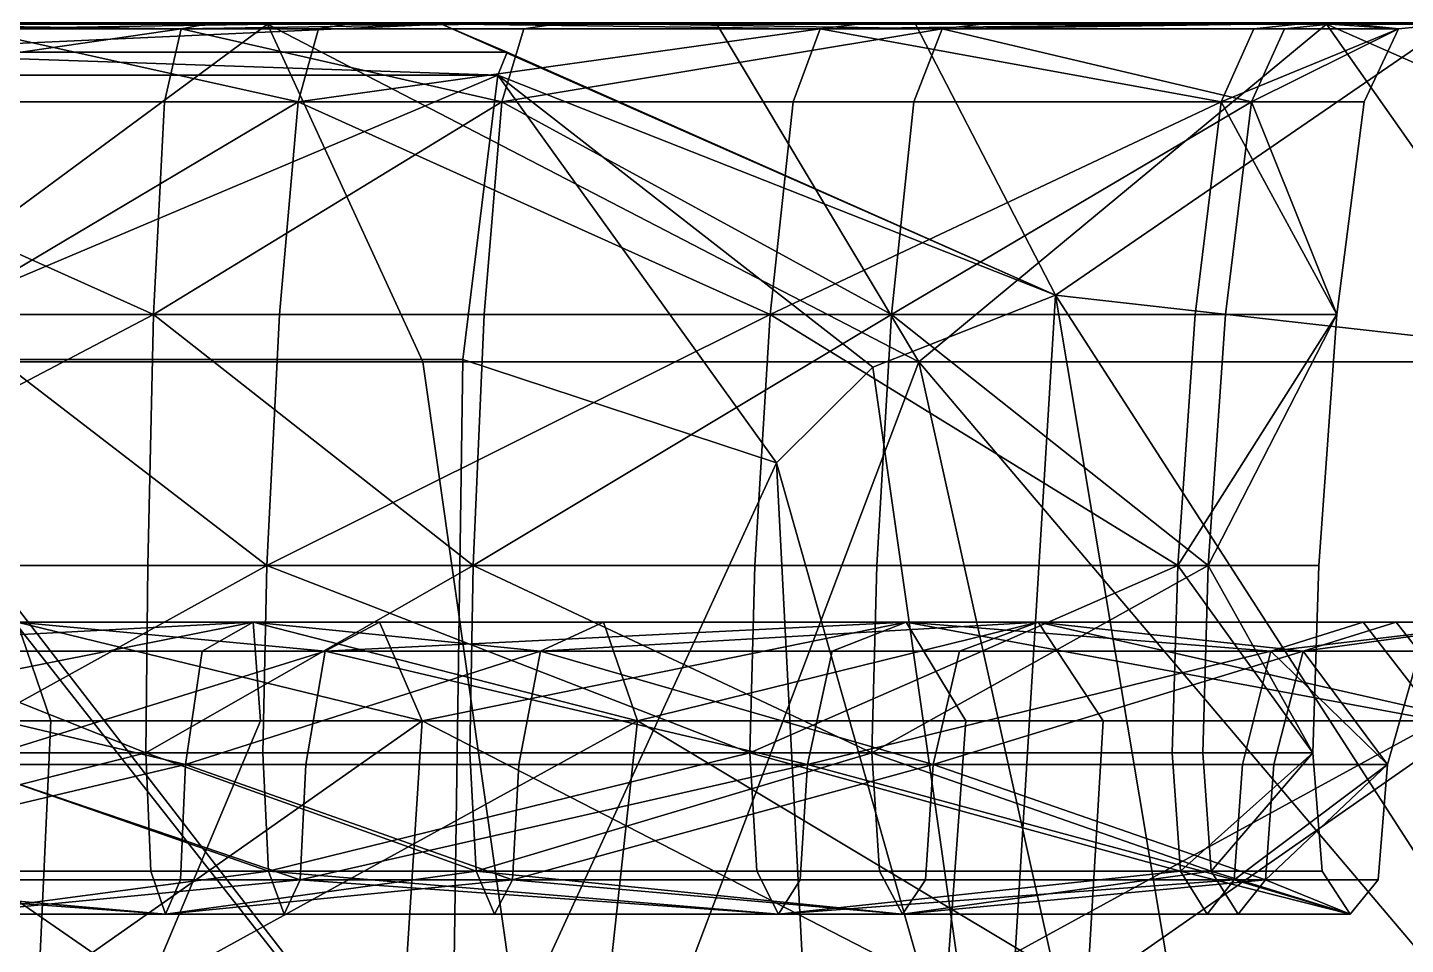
# Model space of a CAD drawing. Extents: x -114 to 115, y -117 to 399.
# Drawn here: x 37.75 to 81.18, y 87.1 to 115.99 of the extents above; entities that cross this region are included whole.
import ezdxf

# ---------------------------------------------------------------- set-up
doc = ezdxf.new("R2010")
doc.units = 0

msp = doc.modelspace()

# ---------------------------------------------------------------- linework, layer by layer
for points in [[(27.736366, 116.135521, -86.324944), (42.59407, 115.945465, -84.017052), (27.143763, 115.945465, -84.017052)], [(27.736366, 116.135521, -86.324944), (43.606468, 116.135521, -86.324944), (42.59407, 115.945465, -84.017052)], [(30.887197, 105.45697, 139.957611), (28.159336, 116.097359, 134.518173), (45.309494, 116.097359, 128.418549)], [(30.887197, 105.45697, 139.957611), (45.309494, 116.097359, 128.418549), (50.212795, 105.456978, 132.458206)], [(31.33469, 115.219383, -116.695229), (50.798363, 116.097359, -105.355385), (31.112509, 116.097359, -105.355385)], [(31.33469, 115.219383, -116.695229), (52.868958, 115.219383, -116.695229), (50.798363, 116.097359, -105.355385)], [(48.051807, 116.135521, 99.429161), (35.915157, 115.945465, 108.690086), (46.915039, 115.945457, 97.470314)], [(48.051807, 116.135521, 99.429161), (36.768806, 116.135521, 110.962555), (35.915157, 115.945465, 108.690086)], [(54.672462, 116.135521, -78.051369), (42.59407, 115.945465, -84.017052), (43.606468, 116.135521, -86.324944)], [(54.672462, 116.135521, -78.051369), (53.392658, 115.945465, -76.005928), (42.59407, 115.945465, -84.017052)], [(65.840065, 105.45697, 117.169846), (45.309494, 116.097359, 128.418549), (59.477726, 116.097359, 114.305649)], [(65.840065, 105.45697, 117.169846), (50.212795, 105.456978, 132.458206), (45.309494, 116.097359, 128.418549)], [(48.051807, 116.135521, 99.429161), (46.915039, 115.945457, 97.470314), (62.73494, 115.945465, 75.808693)], [(48.051807, 116.135521, 99.429161), (62.73494, 115.945465, 75.808693), (64.226059, 116.135521, 77.299614)], [(70.155487, 107.556396, -107.571098), (50.798363, 116.097359, -105.355385), (52.868958, 115.219383, -116.695229)], [(70.155487, 107.556396, -107.571098), (65.734833, 116.097359, -95.425682), (50.798363, 116.097359, -105.355385)], [(54.672462, 116.135521, -78.051369), (66.581253, 115.945465, -51.972527), (53.392658, 115.945465, -76.005928)], [(54.672462, 116.135521, -78.051369), (68.163788, 116.135521, -53.518761), (66.581253, 115.945465, -51.972527)], [(65.840065, 105.45697, 117.169846), (59.477726, 116.097359, 114.305649), (78.691284, 116.097359, 88.23262)], [(78.182487, 116.135521, 47.8302), (62.73494, 115.945465, 75.808693), (76.407379, 115.945465, 47.040024)], [(78.182487, 116.135521, 47.8302), (64.226059, 116.135521, 77.299614), (62.73494, 115.945465, 75.808693)], [(70.155487, 107.556396, -107.571098), (82.599197, 116.097359, -65.636543), (65.734833, 116.097359, -95.425682)], [(65.840065, 105.45697, 117.169846), (78.691284, 116.097359, 88.23262), (86.17762, 105.456978, 89.616989)], [(79.175568, 116.135521, -20.097445), (66.581253, 115.945465, -51.972527), (68.163788, 116.135521, -53.518761)], [(79.175568, 116.135521, -20.097445), (77.368958, 115.945465, -19.332361), (66.581253, 115.945465, -51.972527)], [(70.155487, 107.556396, -107.571098), (88.807297, 105.456978, -69.749947), (82.599197, 116.097359, -65.636543)], [(78.182487, 116.135521, 47.8302), (76.407379, 115.945465, 47.040024), (80.964851, 115.945465, 14.499083)], [(79.175568, 116.135521, -20.097445), (80.964851, 115.945465, 14.499083), (77.368958, 115.945465, -19.332361)], [(78.182487, 116.135521, 47.8302), (80.964851, 115.945465, 14.499083), (82.889259, 116.135521, 14.532759)], [(102.852112, 105.456978, 54.565376), (78.691284, 116.097359, 88.23262), (94.993454, 116.097359, 53.930649)], [(102.852112, 105.456978, 54.565376), (86.17762, 105.456978, 89.616989), (78.691284, 116.097359, 88.23262)], [(79.175568, 116.135521, -20.097445), (82.889259, 116.135521, 14.532759), (80.964851, 115.945465, 14.499083)], [(26.790958, 113.654076, -82.753273), (42.59407, 115.945465, -84.017052), (42.061272, 113.654083, -82.753258)], [(26.790958, 113.654076, -82.753273), (27.143763, 115.945465, -84.017052), (42.59407, 115.945465, -84.017052)], [(46.274414, 113.654076, 96.387421), (35.915157, 115.945465, 108.690086), (35.419685, 113.654076, 107.469643)], [(46.274414, 113.654076, 96.387421), (46.915039, 115.945457, 97.470314), (35.915157, 115.945465, 108.690086)], [(52.697693, 113.654076, -74.838188), (42.061272, 113.654083, -82.753258), (42.59407, 115.945465, -84.017052)], [(52.697693, 113.654076, -74.838188), (42.59407, 115.945465, -84.017052), (53.392658, 115.945465, -76.005928)], [(46.274414, 113.654076, 96.387421), (62.73494, 115.945465, 75.808693), (46.915039, 115.945457, 97.470314)], [(46.274414, 113.654076, 96.387421), (61.87793, 113.654076, 75.017677), (62.73494, 115.945465, 75.808693)], [(52.697693, 113.654076, -74.838188), (66.581253, 115.945465, -51.972527), (65.688805, 113.654076, -51.137611)], [(52.697693, 113.654076, -74.838188), (53.392658, 115.945465, -76.005928), (66.581253, 115.945465, -51.972527)], [(75.369041, 113.654076, 46.604424), (62.73494, 115.945465, 75.808693), (61.87793, 113.654076, 75.017677)], [(75.369041, 113.654076, 46.604424), (76.407379, 115.945465, 47.040024), (62.73494, 115.945465, 75.808693)], [(76.327118, 113.654076, -18.918314), (65.688805, 113.654076, -51.137611), (66.581253, 115.945465, -51.972527)], [(76.327118, 113.654076, -18.918314), (66.581253, 115.945465, -51.972527), (77.368958, 115.945465, -19.332361)], [(75.369041, 113.654076, 46.604424), (80.964851, 115.945465, 14.499083), (76.407379, 115.945465, 47.040024)], [(75.369041, 113.654076, 46.604424), (79.879898, 113.654076, 14.474653), (80.964851, 115.945465, 14.499083)], [(76.327118, 113.654076, -18.918314), (80.964851, 115.945465, 14.499083), (79.879898, 113.654076, 14.474653)], [(76.327118, 113.654076, -18.918314), (77.368958, 115.945465, -19.332361), (80.964851, 115.945465, 14.499083)], [(31.33469, 115.219383, -116.695229), (52.575821, 114.485435, -130.614777), (52.868958, 115.219383, -116.695229)], [(31.33469, 115.219383, -116.695229), (31.556873, 114.485435, -130.614792), (52.575821, 114.485435, -130.614777)], [(70.155487, 107.556396, -107.571098), (52.868958, 115.219383, -116.695229), (52.575821, 114.485435, -130.614777)], [(31.372498, 105.529755, -141.233841), (52.575821, 114.485435, -130.614777), (31.556873, 114.485435, -130.614792)], [(31.372498, 105.529755, -141.233841), (51.469574, 105.529755, -141.233826), (52.575821, 114.485435, -130.614777)], [(61.35498, 102.27562, -139.658142), (52.575821, 114.485435, -130.614777), (51.469574, 105.529755, -141.233826)], [(70.155487, 107.556396, -107.571098), (52.575821, 114.485435, -130.614777), (64.388306, 105.291878, -129.758408)], [(61.35498, 102.27562, -139.658142), (64.388306, 105.291878, -129.758408), (52.575821, 114.485435, -130.614777)], [(26.790958, 113.654076, -82.753273), (41.721809, 106.947357, -81.831856), (26.681925, 106.947357, -81.831856)], [(26.790958, 113.654076, -82.753273), (42.061272, 113.654083, -82.753258), (41.721809, 106.947357, -81.831856)], [(46.274414, 113.654076, 96.387421), (34.994804, 106.947357, 106.634171), (45.691074, 106.947357, 95.698807)], [(46.274414, 113.654076, 96.387421), (35.419685, 113.654076, 107.469643), (34.994804, 106.947357, 106.634171)], [(52.697693, 113.654076, -74.838188), (41.721809, 106.947357, -81.831856), (42.061272, 113.654083, -82.753258)], [(52.697693, 113.654076, -74.838188), (52.145638, 106.947357, -74.012825), (41.721809, 106.947357, -81.831856)], [(46.274414, 113.654076, 96.387421), (45.691074, 106.947357, 95.698807), (61.161137, 106.947357, 74.498627)], [(46.274414, 113.654076, 96.387421), (61.161137, 106.947357, 74.498627), (61.87793, 113.654076, 75.017677)], [(52.697693, 113.654076, -74.838188), (64.979385, 106.947357, -50.555687), (52.145638, 106.947357, -74.012825)], [(52.697693, 113.654076, -74.838188), (65.688805, 113.654076, -51.137611), (64.979385, 106.947357, -50.555687)], [(75.369041, 113.654076, 46.604424), (61.161137, 106.947357, 74.498627), (74.553864, 106.947357, 46.318497)], [(75.369041, 113.654076, 46.604424), (61.87793, 113.654076, 75.017677), (61.161137, 106.947357, 74.498627)], [(76.327118, 113.654076, -18.918314), (64.979385, 106.947357, -50.555687), (65.688805, 113.654076, -51.137611)], [(76.327118, 113.654076, -18.918314), (75.508423, 106.947357, -18.667864), (64.979385, 106.947357, -50.555687)], [(75.369041, 113.654076, 46.604424), (74.553864, 106.947357, 46.318497), (79.018105, 106.947357, 14.443266)], [(75.369041, 113.654076, 46.604424), (79.018105, 106.947357, 14.443266), (79.879898, 113.654076, 14.474653)], [(76.327118, 113.654076, -18.918314), (79.018105, 106.947357, 14.443266), (75.508423, 106.947357, -18.667864)], [(76.327118, 113.654076, -18.918314), (79.879898, 113.654076, 14.474653), (79.018105, 106.947357, 14.443266)], [(70.155487, 107.556396, -107.571098), (64.388306, 105.291878, -129.758408), (68.325806, 77.711189, -127.189323)], [(70.155487, 107.556396, -107.571098), (68.325806, 77.711189, -127.189323), (75.438522, 76.004669, -105.12252)], [(70.155487, 107.556396, -107.571098), (90.876663, 75.435822, -69.888084), (88.807297, 105.456978, -69.749947)], [(70.155487, 107.556396, -107.571098), (75.438522, 76.004669, -105.12252), (90.876663, 75.435822, -69.888084)], [(26.651575, 99.036568, -81.269203), (41.721809, 106.947357, -81.831856), (41.539711, 99.036568, -81.269203)], [(26.651575, 99.036568, -81.269203), (26.681925, 106.947357, -81.831856), (41.721809, 106.947357, -81.831856)], [(45.289967, 99.036568, 95.302681), (34.994804, 106.947357, 106.634171), (34.702614, 99.036568, 106.151932)], [(45.289967, 99.036568, 95.302681), (45.691074, 106.947357, 95.698807), (34.994804, 106.947357, 106.634171)], [(51.795254, 99.036575, -73.486992), (41.539711, 99.036568, -81.269203), (41.721809, 106.947357, -81.831856)], [(51.795254, 99.036575, -73.486992), (41.721809, 106.947357, -81.831856), (52.145638, 106.947357, -74.012825)], [(45.289967, 99.036568, 95.302681), (61.161137, 106.947357, 74.498627), (45.691074, 106.947357, 95.698807)], [(45.289967, 99.036568, 95.302681), (60.676125, 99.036568, 74.211327), (61.161137, 106.947357, 74.498627)], [(51.795254, 99.036575, -73.486992), (64.979385, 106.947357, -50.555687), (64.515961, 99.036568, -50.214104)], [(51.795254, 99.036575, -73.486992), (52.145638, 106.947357, -74.012825), (64.979385, 106.947357, -50.555687)], [(74.004135, 99.036568, 46.151062), (61.161137, 106.947357, 74.498627), (60.676125, 99.036568, 74.211327)], [(74.004135, 99.036568, 46.151062), (74.553864, 106.947357, 46.318497), (61.161137, 106.947357, 74.498627)], [(74.962296, 99.036568, -18.534967), (64.515961, 99.036568, -50.214104), (64.979385, 106.947357, -50.555687)], [(74.962296, 99.036568, -18.534967), (64.979385, 106.947357, -50.555687), (75.508423, 106.947357, -18.667864)], [(74.004135, 99.036568, 46.151062), (79.018105, 106.947357, 14.443266), (74.553864, 106.947357, 46.318497)], [(74.004135, 99.036568, 46.151062), (78.455429, 99.036568, 14.417112), (79.018105, 106.947357, 14.443266)], [(74.962296, 99.036568, -18.534967), (79.018105, 106.947357, 14.443266), (78.455429, 99.036568, 14.417112)], [(74.962296, 99.036568, -18.534967), (75.508423, 106.947357, -18.667864), (79.018105, 106.947357, 14.443266)], [(30.887197, 105.45697, 139.957611), (50.212795, 105.456978, 132.458206), (54.484737, 75.435822, 127.350334)], [(30.887197, 105.45697, 139.957611), (54.484737, 75.435822, 127.350334), (32.034103, 75.435822, 137.538895)], [(31.372498, 105.529755, -141.233841), (31.188124, 79.986549, -142.672302), (51.100822, 79.986549, -142.672302)], [(31.372498, 105.529755, -141.233841), (51.100822, 79.986549, -142.672302), (51.469574, 105.529755, -141.233826)], [(65.840065, 105.45697, 117.169846), (54.484737, 75.435822, 127.350334), (50.212795, 105.456978, 132.458206)], [(61.35498, 102.27562, -139.658142), (51.469574, 105.529755, -141.233826), (51.100822, 79.986549, -142.672302)], [(65.840065, 105.45697, 117.169846), (72.520645, 75.435822, 109.597122), (54.484737, 75.435822, 127.350334)], [(61.35498, 102.27562, -139.658142), (68.325806, 77.711189, -127.189323), (64.388306, 105.291878, -129.758408)], [(65.840065, 105.45697, 117.169846), (86.17762, 105.456978, 89.616989), (91.310577, 75.435822, 83.507011)], [(65.840065, 105.45697, 117.169846), (91.310577, 75.435822, 83.507011), (72.520645, 75.435822, 109.597122)], [(61.35498, 102.27562, -139.658142), (51.100822, 79.986549, -142.672302), (62.544563, 79.417709, -138.801559)], [(61.35498, 102.27562, -139.658142), (62.544563, 79.417709, -138.801559), (68.325806, 77.711189, -127.189323)], [(26.651575, 99.036568, -81.269203), (41.479015, 93.132973, -81.081642), (26.621227, 93.132973, -81.081642)], [(26.651575, 99.036568, -81.269203), (41.539711, 99.036568, -81.269203), (41.479015, 93.132973, -81.081642)], [(45.289967, 99.036568, 95.302681), (34.605217, 93.132973, 105.991196), (45.160435, 93.132973, 95.174423)], [(45.289967, 99.036568, 95.302681), (34.702614, 99.036568, 106.151932), (34.605217, 93.132973, 105.991196)], [(51.795254, 99.036575, -73.486992), (41.479015, 93.132973, -81.081642), (41.539711, 99.036568, -81.269203)], [(51.795254, 99.036575, -73.486992), (51.687668, 93.132973, -73.336296), (41.479015, 93.132973, -81.081642)], [(45.289967, 99.036568, 95.302681), (45.160435, 93.132973, 95.174423), (60.514454, 93.132973, 74.115562)], [(45.289967, 99.036568, 95.302681), (60.514454, 93.132973, 74.115562), (60.676125, 99.036568, 74.211327)], [(51.795254, 99.036575, -73.486992), (64.361481, 93.132973, -50.100258), (51.687668, 93.132973, -73.336296)], [(51.795254, 99.036575, -73.486992), (64.515961, 99.036568, -50.214104), (64.361481, 93.132973, -50.100258)], [(74.004135, 99.036568, 46.151062), (60.514454, 93.132973, 74.115562), (73.829521, 93.132973, 46.098824)], [(74.004135, 99.036568, 46.151062), (60.676125, 99.036568, 74.211327), (60.514454, 93.132973, 74.115562)], [(74.962296, 99.036568, -18.534967), (64.361481, 93.132973, -50.100258), (64.515961, 99.036568, -50.214104)], [(74.962296, 99.036568, -18.534967), (74.791275, 93.132973, -18.482393), (64.361481, 93.132973, -50.100258)], [(74.004135, 99.036568, 46.151062), (73.829521, 93.132973, 46.098824), (78.267876, 93.132973, 14.4084)], [(74.004135, 99.036568, 46.151062), (78.267876, 93.132973, 14.4084), (78.455429, 99.036568, 14.417112)], [(74.962296, 99.036568, -18.534967), (78.267876, 93.132973, 14.4084), (74.791275, 93.132973, -18.482393)], [(74.962296, 99.036568, -18.534967), (78.455429, 99.036568, 14.417112), (78.267876, 93.132973, 14.4084)], [(24.423176, 94.149635, 121.4561), (38.483036, 94.149635, 116.691254), (37.425537, 97.256447, 113.563293)], [(27.686886, 96.338272, -85.118904), (44.859558, 97.256447, -88.755974), (28.790857, 97.256447, -88.755974)], [(27.686886, 96.338272, -85.118904), (43.257431, 96.338272, -85.118904), (44.859558, 97.256447, -88.755974)], [(29.229069, 94.149635, -93.58596), (28.790857, 97.256447, -88.755974), (44.859558, 97.256447, -88.755974)], [(29.229069, 94.149635, -93.58596), (44.859558, 97.256447, -88.755974), (45.092957, 94.149635, -93.009148)], [(47.127579, 96.338272, 98.628212), (36.088913, 96.338272, 109.974678), (37.425537, 97.256447, 113.563293)], [(50.183212, 94.149628, 104.734169), (37.425537, 97.256447, 113.563293), (38.483036, 94.149635, 116.691254)], [(50.183212, 94.149628, 104.734169), (48.841003, 97.256447, 101.864967), (37.425537, 97.256447, 113.563293)], [(47.127579, 96.338272, 98.628212), (37.425537, 97.256447, 113.563293), (48.841003, 97.256447, 101.864967)], [(53.919647, 96.338272, -76.94175), (44.859558, 97.256447, -88.755974), (43.257431, 96.338272, -85.118904)], [(56.975067, 94.149635, -83.961906), (44.859558, 97.256447, -88.755974), (55.900215, 97.256447, -80.379372)], [(56.975067, 94.149635, -83.961906), (45.092957, 94.149635, -93.009148), (44.859558, 97.256447, -88.755974)], [(53.919647, 96.338272, -76.94175), (55.900215, 97.256447, -80.379372), (44.859558, 97.256447, -88.755974)], [(47.127579, 96.338272, 98.628212), (65.446381, 97.256447, 79.089813), (63.109009, 96.338272, 76.732384)], [(47.127579, 96.338272, 98.628212), (48.841003, 97.256447, 101.864967), (65.446381, 97.256447, 79.089813)], [(50.183212, 94.149628, 104.734169), (65.446381, 97.256447, 79.089813), (48.841003, 97.256447, 101.864967)], [(50.183212, 94.149628, 104.734169), (67.320435, 94.149628, 81.172791), (65.446381, 97.256447, 79.089813)], [(53.919647, 96.338272, -76.94175), (69.606949, 97.256447, -55.249596), (55.900215, 97.256447, -80.379372)], [(53.919647, 96.338272, -76.94175), (67.120987, 96.338272, -52.809181), (69.606949, 97.256447, -55.249596)], [(56.975067, 94.149635, -83.961906), (55.900215, 97.256447, -80.379372), (69.606949, 97.256447, -55.249596)], [(56.975067, 94.149635, -83.961906), (69.606949, 97.256447, -55.249596), (71.650208, 94.149635, -57.363701)], [(76.93782, 96.338272, 47.490776), (63.109009, 96.338272, 76.732384), (65.446381, 97.256447, 79.089813)], [(82.25502, 94.149635, 49.938919), (65.446381, 97.256447, 79.089813), (67.320435, 94.149628, 81.172791)], [(82.25502, 94.149635, 49.938919), (79.846626, 97.256447, 48.789703), (65.446381, 97.256447, 79.089813)], [(76.93782, 96.338272, 47.490776), (65.446381, 97.256447, 79.089813), (79.846626, 97.256447, 48.789703)], [(77.953194, 96.338272, -19.827517), (69.606949, 97.256447, -55.249596), (67.120987, 96.338272, -52.809181)], [(83.330246, 94.149635, -22.131578), (69.606949, 97.256447, -55.249596), (80.886772, 97.256454, -21.05488)], [(77.953194, 96.338272, -19.827517), (80.886772, 97.256454, -21.05488), (69.606949, 97.256447, -55.249596)], [(83.330246, 94.149635, -22.131578), (71.650208, 94.149635, -57.363701), (69.606949, 97.256447, -55.249596)], [(76.93782, 96.338272, 47.490776), (84.646706, 97.256447, 14.516516), (81.623611, 96.338272, 14.465277)], [(76.93782, 96.338272, 47.490776), (79.846626, 97.256447, 48.789703), (84.646706, 97.256447, 14.516516)], [(77.953194, 96.338272, -19.827517), (84.646706, 97.256447, 14.516516), (80.886772, 97.256454, -21.05488)], [(77.953194, 96.338272, -19.827517), (81.623611, 96.338272, 14.465277), (84.646706, 97.256447, 14.516516)], [(82.25502, 94.149635, 49.938919), (84.646706, 97.256447, 14.516516), (79.846626, 97.256447, 48.789703)], [(83.330246, 94.149635, -22.131578), (80.886772, 97.256454, -21.05488), (84.646706, 97.256447, 14.516516)], [(27.686886, 96.338272, -85.118904), (27.419865, 92.765541, -83.906548), (42.723389, 92.765541, -83.906548)], [(27.686886, 96.338272, -85.118904), (42.723389, 92.765541, -83.906548), (43.257431, 96.338272, -85.118904)], [(47.127579, 96.338272, 98.628212), (35.643372, 92.765541, 108.778473), (36.088913, 96.338272, 109.974678)], [(47.127579, 96.338272, 98.628212), (46.515244, 92.765541, 97.637207), (35.643372, 92.765541, 108.778473)], [(53.919647, 96.338272, -76.94175), (42.723389, 92.765541, -83.906548), (53.2383, 92.765541, -75.928841)], [(53.919647, 96.338272, -76.94175), (43.257431, 96.338272, -85.118904), (42.723389, 92.765541, -83.906548)], [(47.127579, 96.338272, 98.628212), (62.329887, 92.765541, 75.946579), (46.515244, 92.765541, 97.637207)], [(47.127579, 96.338272, 98.628212), (63.109009, 96.338272, 76.732384), (62.329887, 92.765541, 75.946579)], [(53.919647, 96.338272, -76.94175), (53.2383, 92.765541, -75.928841), (66.292328, 92.765541, -51.99572)], [(53.919647, 96.338272, -76.94175), (66.292328, 92.765541, -51.99572), (67.120987, 96.338272, -52.809181)], [(76.93782, 96.338272, 47.490776), (62.329887, 92.765541, 75.946579), (63.109009, 96.338272, 76.732384)], [(76.93782, 96.338272, 47.490776), (76.044403, 92.765541, 47.089333), (62.329887, 92.765541, 75.946579)], [(77.953194, 96.338272, -19.827517), (66.292328, 92.765541, -51.99572), (77.035019, 92.765541, -19.429316)], [(77.953194, 96.338272, -19.827517), (67.120987, 96.338272, -52.809181), (66.292328, 92.765541, -51.99572)], [(76.93782, 96.338272, 47.490776), (80.615913, 92.765541, 14.448195), (76.044403, 92.765541, 47.089333)], [(76.93782, 96.338272, 47.490776), (81.623611, 96.338272, 14.465277), (80.615913, 92.765541, 14.448195)], [(77.953194, 96.338272, -19.827517), (77.035019, 92.765541, -19.429316), (80.615913, 92.765541, 14.448195)], [(77.953194, 96.338272, -19.827517), (80.615913, 92.765541, 14.448195), (81.623611, 96.338272, 14.465277)], [(29.229069, 94.149635, -93.58596), (41.520817, 85.647362, -96.069847), (24.05122, 85.647369, -99.530678)], [(24.423176, 94.149635, 121.4561), (24.168171, 85.647362, 121.114899), (38.091206, 85.647362, 116.505455)], [(24.423176, 94.149635, 121.4561), (38.091206, 85.647362, 116.505455), (38.483036, 94.149635, 116.691254)], [(29.229069, 94.149635, -93.58596), (45.092957, 94.149635, -93.009148), (41.520817, 85.647362, -96.069847)], [(50.183212, 94.149628, 104.734169), (38.483036, 94.149635, 116.691254), (38.091206, 85.647362, 116.505455)], [(50.183212, 94.149628, 104.734169), (38.091206, 85.647362, 116.505455), (49.646034, 85.647362, 104.589951)], [(56.975067, 94.149635, -83.961906), (41.520817, 85.647362, -96.069847), (45.092957, 94.149635, -93.009148)], [(56.975067, 94.149635, -83.961906), (56.054901, 85.647362, -84.044716), (41.520817, 85.647362, -96.069847)], [(50.183212, 94.149628, 104.734169), (49.646034, 85.647362, 104.589951), (66.709587, 85.647362, 81.135254)], [(50.183212, 94.149628, 104.734169), (66.709587, 85.647362, 81.135254), (67.320435, 94.149628, 81.172791)], [(56.975067, 94.149635, -83.961906), (71.150757, 85.647362, -57.198265), (56.054901, 85.647362, -84.044716)], [(56.975067, 94.149635, -83.961906), (71.650208, 94.149635, -57.363701), (71.150757, 85.647362, -57.198265)], [(82.25502, 94.149635, 49.938919), (66.709587, 85.647362, 81.135254), (81.573029, 85.647362, 49.860527)], [(82.25502, 94.149635, 49.938919), (67.320435, 94.149628, 81.172791), (66.709587, 85.647362, 81.135254)], [(83.330246, 94.149635, -22.131578), (71.150757, 85.647362, -57.198265), (71.650208, 94.149635, -57.363701)], [(83.330246, 94.149635, -22.131578), (82.683319, 85.647362, -22.14892), (71.150757, 85.647362, -57.198265)], [(26.698999, 89.412048, -81.434761), (26.621227, 93.132973, -81.081642), (41.479015, 93.132973, -81.081642)], [(26.698999, 89.412048, -81.434761), (41.479015, 93.132973, -81.081642), (41.63456, 89.412048, -81.434761)], [(45.338783, 89.412041, 95.463074), (34.605217, 93.132973, 105.991196), (34.734985, 89.412048, 106.3396)], [(45.338783, 89.412041, 95.463074), (45.160435, 93.132973, 95.174423), (34.605217, 93.132973, 105.991196)], [(51.886116, 89.412048, -73.631325), (41.479015, 93.132973, -81.081642), (51.687668, 93.132973, -73.336296)], [(51.886116, 89.412048, -73.631325), (41.63456, 89.412048, -81.434761), (41.479015, 93.132973, -81.081642)], [(45.338783, 89.412041, 95.463074), (60.514454, 93.132973, 74.115562), (45.160435, 93.132973, 95.174423)], [(45.338783, 89.412041, 95.463074), (60.741386, 89.412041, 74.344437), (60.514454, 93.132973, 74.115562)], [(51.886116, 89.412048, -73.631325), (51.687668, 93.132973, -73.336296), (64.361481, 93.132973, -50.100258)], [(51.886116, 89.412048, -73.631325), (64.361481, 93.132973, -50.100258), (64.602837, 89.412048, -50.337181)], [(74.089737, 89.412048, 46.215744), (60.514454, 93.132973, 74.115562), (60.741386, 89.412041, 74.344437)], [(74.089737, 89.412048, 46.215744), (73.829521, 93.132973, 46.098824), (60.514454, 93.132973, 74.115562)], [(75.058708, 89.412048, -18.598368), (64.361481, 93.132973, -50.100258), (74.791275, 93.132973, -18.482393)], [(75.058708, 89.412048, -18.598368), (64.602837, 89.412048, -50.337181), (64.361481, 93.132973, -50.100258)], [(74.089737, 89.412048, 46.215744), (78.267876, 93.132973, 14.4084), (73.829521, 93.132973, 46.098824)], [(74.089737, 89.412048, 46.215744), (78.561386, 89.412048, 14.413374), (78.267876, 93.132973, 14.4084)], [(75.058708, 89.412048, -18.598368), (74.791275, 93.132973, -18.482393), (78.267876, 93.132973, 14.4084)], [(75.058708, 89.412048, -18.598368), (78.267876, 93.132973, 14.4084), (78.561386, 89.412048, 14.413374)], [(27.342091, 89.136475, -83.553444), (42.723389, 92.765541, -83.906548), (27.419865, 92.765541, -83.906548)], [(27.342091, 89.136475, -83.553444), (42.567841, 89.136475, -83.553444), (42.723389, 92.765541, -83.906548)], [(46.336895, 89.136475, 97.348557), (35.513603, 89.136467, 108.430061), (35.643372, 92.765541, 108.778473)], [(46.336895, 89.136475, 97.348557), (35.643372, 92.765541, 108.778473), (46.515244, 92.765541, 97.637207)], [(53.039848, 89.136475, -75.633812), (42.723389, 92.765541, -83.906548), (42.567841, 89.136475, -83.553444)], [(53.039848, 89.136475, -75.633812), (53.2383, 92.765541, -75.928841), (42.723389, 92.765541, -83.906548)], [(46.336895, 89.136475, 97.348557), (62.329887, 92.765541, 75.946579), (62.102959, 89.136475, 75.717697)], [(46.336895, 89.136475, 97.348557), (46.515244, 92.765541, 97.637207), (62.329887, 92.765541, 75.946579)], [(53.039848, 89.136475, -75.633812), (66.292328, 92.765541, -51.99572), (53.2383, 92.765541, -75.928841)], [(53.039848, 89.136475, -75.633812), (66.050972, 89.136475, -51.758781), (66.292328, 92.765541, -51.99572)], [(75.784195, 89.136467, 46.972404), (62.102959, 89.136475, 75.717697), (62.329887, 92.765541, 75.946579)], [(75.784195, 89.136467, 46.972404), (62.329887, 92.765541, 75.946579), (76.044403, 92.765541, 47.089333)], [(76.767586, 89.136467, -19.313349), (66.292328, 92.765541, -51.99572), (66.050972, 89.136475, -51.758781)], [(76.767586, 89.136467, -19.313349), (77.035019, 92.765541, -19.429316), (66.292328, 92.765541, -51.99572)], [(75.784195, 89.136467, 46.972404), (80.615913, 92.765541, 14.448195), (80.322403, 89.136475, 14.44322)], [(75.784195, 89.136467, 46.972404), (76.044403, 92.765541, 47.089333), (80.615913, 92.765541, 14.448195)], [(76.767586, 89.136467, -19.313349), (80.615913, 92.765541, 14.448195), (77.035019, 92.765541, -19.429316)], [(76.767586, 89.136467, -19.313349), (80.322403, 89.136475, 14.44322), (80.615913, 92.765541, 14.448195)], [(26.698999, 89.412048, -81.434761), (42.1012, 88.049255, -82.494102), (27.020546, 88.049255, -82.494102)], [(26.698999, 89.412048, -81.434761), (41.63456, 89.412048, -81.434761), (42.1012, 88.049255, -82.494102)], [(27.342091, 89.136475, -83.553444), (27.020546, 88.049255, -82.494102), (42.1012, 88.049255, -82.494102)], [(27.342091, 89.136475, -83.553444), (42.1012, 88.049255, -82.494102), (42.567841, 89.136475, -83.553444)], [(45.338783, 89.412041, 95.463074), (34.734985, 89.412048, 106.3396), (35.124294, 88.049263, 107.384834)], [(45.338783, 89.412041, 95.463074), (35.124294, 88.049263, 107.384834), (45.837837, 88.049255, 96.405815)], [(46.336895, 89.136475, 97.348557), (35.124294, 88.049263, 107.384834), (35.513603, 89.136467, 108.430061)], [(46.336895, 89.136475, 97.348557), (45.837837, 88.049255, 96.405815), (35.124294, 88.049263, 107.384834)], [(51.886116, 89.412048, -73.631325), (42.1012, 88.049255, -82.494102), (41.63456, 89.412048, -81.434761)], [(51.886116, 89.412048, -73.631325), (52.462982, 88.049263, -74.632561), (42.1012, 88.049255, -82.494102)], [(53.039848, 89.136475, -75.633812), (42.1012, 88.049255, -82.494102), (52.462982, 88.049263, -74.632561)], [(53.039848, 89.136475, -75.633812), (42.567841, 89.136475, -83.553444), (42.1012, 88.049255, -82.494102)], [(45.338783, 89.412041, 95.463074), (61.422173, 88.049263, 75.031067), (60.741386, 89.412041, 74.344437)], [(45.338783, 89.412041, 95.463074), (45.837837, 88.049255, 96.405815), (61.422173, 88.049263, 75.031067)], [(46.336895, 89.136475, 97.348557), (61.422173, 88.049263, 75.031067), (45.837837, 88.049255, 96.405815)], [(46.336895, 89.136475, 97.348557), (62.102959, 89.136475, 75.717697), (61.422173, 88.049263, 75.031067)], [(51.886116, 89.412048, -73.631325), (65.326904, 88.049263, -51.047981), (52.462982, 88.049263, -74.632561)], [(51.886116, 89.412048, -73.631325), (64.602837, 89.412048, -50.337181), (65.326904, 88.049263, -51.047981)], [(53.039848, 89.136475, -75.633812), (52.462982, 88.049263, -74.632561), (65.326904, 88.049263, -51.047981)], [(53.039848, 89.136475, -75.633812), (65.326904, 88.049263, -51.047981), (66.050972, 89.136475, -51.758781)], [(74.089737, 89.412048, 46.215744), (60.741386, 89.412041, 74.344437), (61.422173, 88.049263, 75.031067)], [(74.089737, 89.412048, 46.215744), (61.422173, 88.049263, 75.031067), (74.936966, 88.049255, 46.594078)], [(75.784195, 89.136467, 46.972404), (61.422173, 88.049263, 75.031067), (62.102959, 89.136475, 75.717697)], [(75.784195, 89.136467, 46.972404), (74.936966, 88.049255, 46.594078), (61.422173, 88.049263, 75.031067)], [(75.058708, 89.412048, -18.598368), (65.326904, 88.049263, -51.047981), (64.602837, 89.412048, -50.337181)], [(75.058708, 89.412048, -18.598368), (75.913147, 88.049255, -18.955858), (65.326904, 88.049263, -51.047981)], [(76.767586, 89.136467, -19.313349), (66.050972, 89.136475, -51.758781), (65.326904, 88.049263, -51.047981)], [(76.767586, 89.136467, -19.313349), (65.326904, 88.049263, -51.047981), (75.913147, 88.049255, -18.955858)], [(74.089737, 89.412048, 46.215744), (79.441895, 88.049255, 14.428297), (78.561386, 89.412048, 14.413374)], [(74.089737, 89.412048, 46.215744), (74.936966, 88.049255, 46.594078), (79.441895, 88.049255, 14.428297)], [(75.784195, 89.136467, 46.972404), (79.441895, 88.049255, 14.428297), (74.936966, 88.049255, 46.594078)], [(75.058708, 89.412048, -18.598368), (79.441895, 88.049255, 14.428297), (75.913147, 88.049255, -18.955858)], [(75.058708, 89.412048, -18.598368), (78.561386, 89.412048, 14.413374), (79.441895, 88.049255, 14.428297)], [(75.784195, 89.136467, 46.972404), (80.322403, 89.136475, 14.44322), (79.441895, 88.049255, 14.428297)], [(76.767586, 89.136467, -19.313349), (75.913147, 88.049255, -18.955858), (79.441895, 88.049255, 14.428297)], [(76.767586, 89.136467, -19.313349), (79.441895, 88.049255, 14.428297), (80.322403, 89.136475, 14.44322)]]:
    msp.add_3dface(points)

doc.saveas('drawing.dxf')
